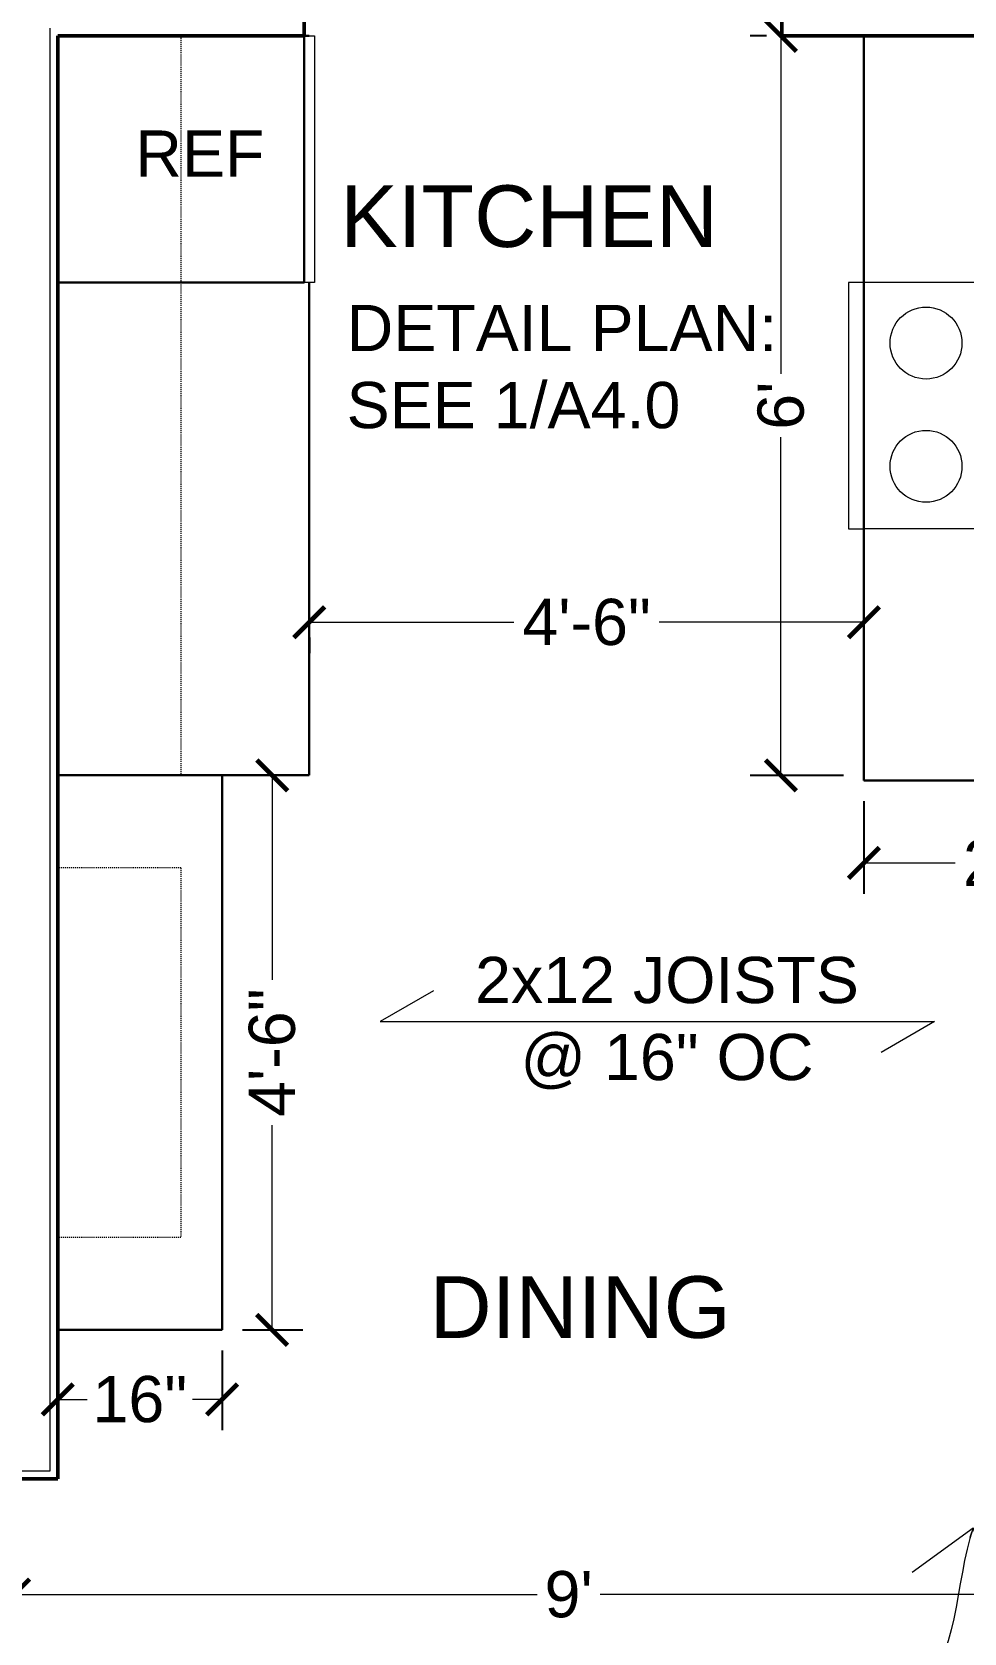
# Model space of a CAD drawing. Header units: inches. Extents: x -4969 to 16721, y 2489 to 24693.
# Drawn here: x 574.2 to 665, y 7137.5 to 7293.4 of the extents above; entities that cross this region are included whole.
import ezdxf

# ---------------------------------------------------------------- set-up
doc = ezdxf.new("R2010")
doc.units = ezdxf.units.IN
doc.header["$MEASUREMENT"] = 0
doc.linetypes.add('DASHED2', pattern=[0.375, 0.25, -0.125])
doc.layers.get('0').update_dxf_attribs({"lineweight": 5})
for name, color, linetype, lineweight in [('1', 1, 'Continuous', 9), ('2', 6, 'Continuous', 20), ('3', 3, 'Continuous', 30), ('5', 4, 'Continuous', 50), ('A-DIMSx', 7, 'Continuous', 9), ('A-TEXTx', 7, 'Continuous', 20)]:
    doc.layers.add(name, color=color, linetype=linetype, lineweight=lineweight)
doc.styles.get("Standard").update_dxf_attribs({"font": 'Arial.ttf'})
doc.dimstyles.get("Standard").update_dxf_attribs({"dimtxt": 3, "dimasz": 2, "dimexe": 0.03125, "dimexo": 0.0625, "dimgap": 0.03125, "dimtad": 0, "dimtoh": 1, "dimdec": 4, "dimlfac": 0.99985, "dimzin": 0, "dimdsep": 46, "dimlunit": 4, "dimtxsty": 'Standard', "dimblk": 'ARCHTICK', "dimblk1": 'ARCHTICK', "dimblk2": 'ARCHTICK', "dimcen": 0.09, "dimclrt": 256, "dimadec": 0, "dimazin": 0, "dimtfac": 1, "dimtdec": 4, "dimtofl": 0, "dimtmove": 0, "dimatfit": 3, "dimfxl": 1, "dimtolj": 1, "dimtzin": 0, "dimarcsym": 0})

# ---------------------------------------------------------------- blocks, each defined once
blk = doc.blocks.new('_ArchTick')
at = {"color": 0, "linetype": 'ByBlock', "lineweight": 0, "const_width": 0.15}
blk.add_lwpolyline([(-0.5, -0.5), (0.5, 0.5)], dxfattribs=at)
blk = doc.blocks.new('*D50')
at = {"layer": 'A-DIMSx', "color": 0, "lineweight": -2, "ltscale": 0.1, "transparency": 16777216}
for p, q in [((572.5, 7151.02), (572.5, 7138.26)), ((680.5, 7124.27), (680.5, 7144.26))]:
    blk.add_line(p, q, dxfattribs=at)
at = {"layer": 'A-DIMSx', "color": 0, "lineweight": 5, "ltscale": 0.1, "transparency": 16777216}
for p, q in [((572.5, 7141.26), (623.43, 7141.26)), ((680.5, 7141.26), (629.57, 7141.26))]:
    blk.add_line(p, q, dxfattribs=at)
at = {"layer": 'Defpoints', "color": 0, "ltscale": 0.1, "transparency": 16777216}
for p in [(572.5, 7153.02), (680.5, 7141.26), (680.5, 7122.27)]:
    blk.add_point(p, dxfattribs=at)
at = {"layer": 'A-DIMSx', "color": 0, "lineweight": 5, "ltscale": 0.1, "transparency": 16777216, "xscale": 3, "yscale": 3, "zscale": 3, "rotation": 180}
blk.add_blockref('_ArchTick', (572.5, 7141.26), dxfattribs=at)
at = {"layer": 'A-DIMSx', "color": 0, "lineweight": 5, "ltscale": 0.1, "transparency": 16777216, "xscale": 3, "yscale": 3, "zscale": 3}
blk.add_blockref('_ArchTick', (680.5, 7141.26), dxfattribs=at)
at = {"layer": 'A-DIMSx', "ltscale": 0.1, "transparency": 16777216, "insert": (626.5, 7141.26), "char_height": 4.5, "attachment_point": 5}
blk.add_mtext("\\A1;9'", dxfattribs=at)
blk = doc.blocks.new('*D95')
at = {"layer": 'A-DIMSx', "color": 0, "lineweight": -2, "ltscale": 0.1, "transparency": 16777216}
for p, q in [((645.75, 7293.02), (644.17, 7293.02)), ((653.25, 7221.02), (644.17, 7221.02))]:
    blk.add_line(p, q, dxfattribs=at)
at = {"layer": 'A-DIMSx', "color": 0, "lineweight": 5, "ltscale": 0.1, "transparency": 16777216}
for p, q in [((647.17, 7293.02), (647.17, 7260.11)), ((647.17, 7221.02), (647.17, 7253.94))]:
    blk.add_line(p, q, dxfattribs=at)
at = {"layer": 'Defpoints', "color": 0, "ltscale": 0.1, "transparency": 16777216}
for p in [(647.75, 7293.02), (647.17, 7221.02), (655.25, 7221.02)]:
    blk.add_point(p, dxfattribs=at)
at = {"layer": 'A-DIMSx', "color": 0, "lineweight": 5, "ltscale": 0.1, "transparency": 16777216, "xscale": 3, "yscale": 3, "zscale": 3}
for p, rotation in [((647.17, 7293.02), 90), ((647.17, 7221.02), 270)]:
    blk.add_blockref('_ArchTick', p, dxfattribs=dict(at, rotation=rotation))
at = {"layer": 'A-DIMSx', "ltscale": 0.1, "transparency": 16777216, "insert": (647.17, 7257.02), "char_height": 4.5, "attachment_point": 5, "rotation": 90}
blk.add_mtext("\\A1;6'", dxfattribs=at)
blk = doc.blocks.new('*D96')
at = {"layer": 'A-DIMSx', "color": 0, "lineweight": 5, "ltscale": 0.1, "transparency": 16777216}
for p, q in [((601.25, 7235.93), (621.17, 7235.93)), ((655.25, 7235.93), (635.32, 7235.93))]:
    blk.add_line(p, q, dxfattribs=at)
at = {"layer": 'A-DIMSx', "color": 0, "lineweight": -2, "ltscale": 0.1, "transparency": 16777216}
for p, q in [((601.25, 7234.43), (601.25, 7232.93)), ((655.25, 7234.35), (655.25, 7232.93))]:
    blk.add_line(p, q, dxfattribs=at)
at = {"layer": 'Defpoints', "color": 0, "ltscale": 0.1, "transparency": 16777216}
for p in [(601.25, 7236.43), (655.25, 7236.35), (601.25, 7235.93)]:
    blk.add_point(p, dxfattribs=at)
at = {"layer": 'A-DIMSx', "color": 0, "lineweight": 5, "ltscale": 0.1, "transparency": 16777216, "xscale": 3, "yscale": 3, "zscale": 3, "rotation": 180}
blk.add_blockref('_ArchTick', (601.25, 7235.93), dxfattribs=at)
at = {"layer": 'A-DIMSx', "color": 0, "lineweight": 5, "ltscale": 0.1, "transparency": 16777216, "xscale": 3, "yscale": 3, "zscale": 3}
blk.add_blockref('_ArchTick', (655.25, 7235.93), dxfattribs=at)
at = {"layer": 'A-DIMSx', "ltscale": 0.1, "transparency": 16777216, "insert": (628.25, 7235.93), "char_height": 4.5, "attachment_point": 5}
blk.add_mtext('\\A1;4\'-6"', dxfattribs=at)
blk = doc.blocks.new('*D417')
at = {"layer": 'A-DIMSx', "color": 0, "lineweight": -2, "ltscale": 0.1, "transparency": 16777216}
for p, q in [((576.75, 7165.02), (576.75, 7157.26)), ((592.75, 7165.02), (592.75, 7157.26))]:
    blk.add_line(p, q, dxfattribs=at)
at = {"layer": 'A-DIMSx', "color": 0, "lineweight": 5, "ltscale": 0.1, "transparency": 16777216}
for p, q in [((576.75, 7160.26), (579.62, 7160.26)), ((592.75, 7160.26), (589.87, 7160.26))]:
    blk.add_line(p, q, dxfattribs=at)
at = {"layer": 'Defpoints', "color": 0, "ltscale": 0.1, "transparency": 16777216}
for p in [(576.75, 7167.02), (592.75, 7167.02), (592.75, 7160.26)]:
    blk.add_point(p, dxfattribs=at)
at = {"layer": 'A-DIMSx', "color": 0, "lineweight": 5, "ltscale": 0.1, "transparency": 16777216, "xscale": 3, "yscale": 3, "zscale": 3, "rotation": 180}
blk.add_blockref('_ArchTick', (576.75, 7160.26), dxfattribs=at)
at = {"layer": 'A-DIMSx', "color": 0, "lineweight": 5, "ltscale": 0.1, "transparency": 16777216, "xscale": 3, "yscale": 3, "zscale": 3}
blk.add_blockref('_ArchTick', (592.75, 7160.26), dxfattribs=at)
at = {"layer": 'A-DIMSx', "ltscale": 0.1, "transparency": 16777216, "insert": (584.75, 7160.26), "char_height": 4.5, "attachment_point": 5}
blk.add_mtext('\\A1;16"', dxfattribs=at)
blk = doc.blocks.new('*D418')
at = {"layer": 'A-DIMSx', "color": 0, "lineweight": -2, "ltscale": 0.1, "transparency": 16777216}
for p, q in [((595.63, 7221.02), (594.63, 7221.02)), ((594.75, 7167.02), (600.63, 7167.02))]:
    blk.add_line(p, q, dxfattribs=at)
at = {"layer": 'A-DIMSx', "color": 0, "lineweight": 5, "ltscale": 0.1, "transparency": 16777216}
for p, q in [((597.63, 7221.02), (597.63, 7201.1)), ((597.63, 7167.02), (597.63, 7186.95))]:
    blk.add_line(p, q, dxfattribs=at)
at = {"layer": 'Defpoints', "color": 0, "ltscale": 0.1, "transparency": 16777216}
for p in [(597.63, 7221.02), (592.75, 7167.02), (597.63, 7167.02)]:
    blk.add_point(p, dxfattribs=at)
at = {"layer": 'A-DIMSx', "color": 0, "lineweight": 5, "ltscale": 0.1, "transparency": 16777216, "xscale": 3, "yscale": 3, "zscale": 3}
for p, rotation in [((597.63, 7221.02), 90), ((597.63, 7167.02), 270)]:
    blk.add_blockref('_ArchTick', p, dxfattribs=dict(at, rotation=rotation))
at = {"layer": 'A-DIMSx', "ltscale": 0.1, "transparency": 16777216, "insert": (597.63, 7194.02), "char_height": 4.5, "attachment_point": 5, "rotation": 90}
blk.add_mtext('\\A1;4\'-6"', dxfattribs=at)
blk = doc.blocks.new('*D419')
at = {"layer": 'A-DIMSx', "color": 0, "lineweight": -2, "ltscale": 0.1, "transparency": 16777216}
for p, q in [((655.25, 7218.52), (655.25, 7209.5)), ((679.23, 7218.52), (679.23, 7209.5))]:
    blk.add_line(p, q, dxfattribs=at)
at = {"layer": 'A-DIMSx', "color": 0, "lineweight": 5, "ltscale": 0.1, "transparency": 16777216}
for p, q in [((655.25, 7212.5), (664.13, 7212.5)), ((679.23, 7212.5), (670.35, 7212.5))]:
    blk.add_line(p, q, dxfattribs=at)
at = {"layer": 'Defpoints', "color": 0, "ltscale": 0.1, "transparency": 16777216}
for p in [(655.25, 7220.52), (679.23, 7220.52), (679.23, 7212.5)]:
    blk.add_point(p, dxfattribs=at)
at = {"layer": 'A-DIMSx', "color": 0, "lineweight": 5, "ltscale": 0.1, "transparency": 16777216, "xscale": 3, "yscale": 3, "zscale": 3, "rotation": 180}
blk.add_blockref('_ArchTick', (655.25, 7212.5), dxfattribs=at)
at = {"layer": 'A-DIMSx', "color": 0, "lineweight": 5, "ltscale": 0.1, "transparency": 16777216, "xscale": 3, "yscale": 3, "zscale": 3}
blk.add_blockref('_ArchTick', (679.23, 7212.5), dxfattribs=at)
at = {"layer": 'A-DIMSx', "ltscale": 0.1, "transparency": 16777216, "insert": (667.24, 7212.5), "char_height": 4.5, "attachment_point": 5}
blk.add_mtext("\\A1;2'", dxfattribs=at)
blk = doc.blocks.new('*D489')
at = {"layer": 'A-DIMSx', "color": 0, "lineweight": -2, "ltscale": 0.1, "transparency": 16777216}
for p, q in [((274, 7171.27), (274, 6967.5)), ((767.5, 7019.77), (767.5, 6967.5))]:
    blk.add_line(p, q, dxfattribs=at)
at = {"layer": 'A-DIMSx', "color": 0, "lineweight": 5, "ltscale": 0.1, "transparency": 16777216}
for p, q in [((274, 6970.5), (510.29, 6970.5)), ((767.5, 6970.5), (531.21, 6970.5))]:
    blk.add_line(p, q, dxfattribs=at)
at = {"layer": 'Defpoints', "color": 0, "ltscale": 0.1, "transparency": 16777216}
for p in [(274, 7173.27), (767.5, 7021.77), (274, 6970.5)]:
    blk.add_point(p, dxfattribs=at)
at = {"layer": 'A-DIMSx', "color": 0, "lineweight": 5, "ltscale": 0.1, "transparency": 16777216, "xscale": 3, "yscale": 3, "zscale": 3, "rotation": 180}
blk.add_blockref('_ArchTick', (274, 6970.5), dxfattribs=at)
at = {"layer": 'A-DIMSx', "color": 0, "lineweight": 5, "ltscale": 0.1, "transparency": 16777216, "xscale": 3, "yscale": 3, "zscale": 3}
blk.add_blockref('_ArchTick', (767.5, 6970.5), dxfattribs=at)
at = {"layer": 'A-DIMSx', "ltscale": 0.1, "transparency": 16777216, "insert": (520.75, 6970.5), "char_height": 4.5, "attachment_point": 5}
blk.add_mtext('\\A1;41\'-1{\\H1x;\\S1/2;}"', dxfattribs=at)
blk = doc.blocks.new('*D492')
at = {"layer": 'A-DIMSx', "color": 0, "lineweight": -2, "ltscale": 0.1, "transparency": 16777216}
for p, q in [((655.22, 7873.27), (813.17, 7873.27)), ((530, 7001.77), (813.17, 7001.77))]:
    blk.add_line(p, q, dxfattribs=at)
at = {"layer": 'A-DIMSx', "color": 0, "lineweight": 5, "ltscale": 0.1, "transparency": 16777216}
for p, q in [((810.17, 7873.27), (810.17, 7447.88)), ((810.17, 7001.77), (810.17, 7427.17))]:
    blk.add_line(p, q, dxfattribs=at)
at = {"layer": 'Defpoints', "color": 0, "ltscale": 0.1, "transparency": 16777216}
for p in [(653.22, 7873.27), (810.17, 7873.27), (528, 7001.77)]:
    blk.add_point(p, dxfattribs=at)
at = {"layer": 'A-DIMSx', "color": 0, "lineweight": 5, "ltscale": 0.1, "transparency": 16777216, "xscale": 3, "yscale": 3, "zscale": 3}
for p, rotation in [((810.17, 7873.27), 90), ((810.17, 7001.77), 270)]:
    blk.add_blockref('_ArchTick', p, dxfattribs=dict(at, rotation=rotation))
at = {"layer": 'A-DIMSx', "ltscale": 0.1, "transparency": 16777216, "insert": (810.17, 7437.52), "char_height": 4.5, "attachment_point": 5, "rotation": 90}
blk.add_mtext('\\A1;72\'-7{\\H1x;\\S1/2;}"', dxfattribs=at)

msp = doc.modelspace()

# ---------------------------------------------------------------- linework, layer by layer
at = {"layer": '1'}
for p, q in [((575.9965993, 7293.7747155), (575.9965993, 7153.2747155)), ((575.9965993, 7153.2747155), (572.4965993, 7153.2747155))]:
    msp.add_line(p, q, dxfattribs=at)
at = {"layer": '1', "linetype": 'DASHED2', "ltscale": 0.25}
for p, q in [((588.7465993, 7293.0247155), (588.7465993, 7221.0247155)), ((588.7465993, 7212.0247155), (576.7465993, 7212.0247155)), ((588.7465993, 7212.0247155), (588.7465993, 7176.0247155)), ((588.7465993, 7176.0247155), (576.7465993, 7176.0247155))]:
    msp.add_line(p, q, dxfattribs=at)
at = {"layer": '1', "ltscale": 0.25}
msp.add_lwpolyline([(600.7465993, 7293.0247155), (601.7465993, 7293.0247155), (601.7465993, 7269.0247155), (600.7465993, 7269.0247155)], dxfattribs=at)
at = {"layer": '1', "ltscale": 0.1}
for centre in [(661.2966418, 7263.1124024), (661.2966418, 7251.1124024)]:
    msp.add_circle(centre, 3.5, dxfattribs=at)
at = {"layer": '2'}
for p, q in [((679.7465993, 7269.0247155), (655.2465993, 7269.0247155)), ((679.7465993, 7245.0247155), (655.2465993, 7245.0247155))]:
    msp.add_line(p, q, dxfattribs=at)
at = {"layer": '2', "ltscale": 0.1}
msp.add_lwpolyline([(655.2465993, 7269.0247155), (653.7465993, 7269.0247155), (653.7465993, 7245.0247155), (655.2465993, 7245.0247155)], dxfattribs=at)
at = {"layer": '2', "ltscale": 0.25}
msp.add_lwpolyline([(613.3286829, 7200.0406249), (608.1325304, 7197.0406249), (662.1325304, 7197.0406249), (656.936378, 7194.0406249)], dxfattribs=at)
at = {"layer": '3'}
for p, q in [((600.7465993, 7293.0247155), (601.2465993, 7293.0247155)), ((655.2465993, 7220.5247155), (655.2465993, 7293.0247155)), ((601.2465993, 7269.0247155), (601.2465993, 7221.0247155)), ((576.7465993, 7221.0247155), (601.2465993, 7221.0247155)), ((592.7465993, 7221.0247155), (592.7465993, 7167.0247155)), ((576.7465993, 7167.0247155), (592.7465993, 7167.0247155))]:
    msp.add_line(p, q, dxfattribs=at)
at = {"layer": '3', "ltscale": 0.1}
msp.add_line((655.2465993, 7220.5247155), (679.7465993, 7220.5247155), dxfattribs=at)
at = {"layer": '3', "flags": 128}
msp.add_lwpolyline([(576.7465993, 7293.0247155), (600.7465993, 7293.0247155), (600.7465993, 7269.0247155), (576.7465993, 7269.0247155), (576.7465993, 7293.0247155)], dxfattribs=at)
at = {"layer": '5'}
for p, q in [((600.7465993, 7298.0247155), (600.7465993, 7293.0247155)), ((647.2465993, 7298.0247155), (647.2465993, 7293.0247155)), ((576.7465993, 7293.0247155), (576.7465993, 7152.5247155)), ((576.7465993, 7293.0247155), (600.7465993, 7293.0247155)), ((679.7465993, 7293.0247155), (647.2465993, 7293.0247155)), ((576.7465993, 7152.5247155), (571.7465993, 7152.5247155))]:
    msp.add_line(p, q, dxfattribs=at)

# ---------------------------------------------------------------- texts
at = {"layer": 'A-TEXTx', "ltscale": 0.5}
for s, insert, char_height, width, attachment_point in [('{REF}', (584.3022561, 7283.8120144), 4.5, 8.371163944, 1), ('{KITCHEN}', (622.6504535, 7278.4681733), 6, 104.530359291, 2), ('{2x12 JOISTS \\P@ 16" OC}', (636.0736194, 7203.3483733), 4.5, 65.165552809, 2), ('{DINING}', (627.6149613, 7172.2493148), 6, 104.530359291, 2)]:
    msp.add_mtext(s, dxfattribs=dict(at, insert=insert, char_height=char_height, width=width, attachment_point=attachment_point))
at = {"layer": 'A-TEXTx', "color": 152, "ltscale": 0.25, "insert": (604.8804483, 7260.7959308), "char_height": 4.5, "attachment_point": 4}
msp.add_mtext('DETAIL PLAN: \\PSEE 1/A4.0', dxfattribs=at)

# ---------------------------------------------------------------- dimensions: what is measured, and where the dimension line sits
at = {"layer": 'A-DIMSx', "ltscale": 0.1}
for base, p1, p2, picture, middle in [((810.1704137199, 7873.2747154682), (527.9965992748, 7001.7747163615), (653.218973311, 7873.2747154682), '*D492', (810.1704137199, 7437.5247159148)), ((647.172286, 7221.0247155), (647.7474059, 7293.0247155), (655.2465993, 7221.0247155), '*D95', (647.172286, 7257.0247155)), ((597.6252754, 7167.0247155), (597.6252754, 7221.0247155), (592.7465993, 7167.0247155), '*D418', (597.6252754, 7194.0247155))]:
    dim = msp.add_linear_dim(base=base, p1=p1, p2=p2, angle=90, dimstyle='Standard', override={"dimtxt": 4.5, "dimasz": 3, "dimexe": 3, "dimexo": 2, "dimgap": 1, "dimlfac": -47.9928, "dimlwd": 5}, dxfattribs=at)
    dim.commit()
    dim.dimension.update_dxf_attribs({"geometry": picture, "text_midpoint": middle})
for base, p1, p2, picture, middle in [((601.2465993, 7235.9271096), (655.2465993, 7236.3473359), (601.2465993, 7236.4271096), '*D96', (628.2465993, 7235.9271096)), ((679.2329131, 7212.5001179), (655.2465993, 7220.5247155), (679.2329131, 7220.5247155), '*D419', (667.2397562, 7212.5001179)), ((273.9965993, 6970.5043937), (767.4965993, 7021.7747164), (273.9965993, 7173.2747155), '*D489', (520.7465993, 6970.5043937)), ((680.4965993, 7141.2561874), (572.4965993, 7153.0247155), (680.4965993, 7122.2747155), '*D50', (626.4965993, 7141.2561874))]:
    dim = msp.add_linear_dim(base=base, p1=p1, p2=p2, dimstyle='Standard', override={"dimtxt": 4.5, "dimasz": 3, "dimexe": 3, "dimexo": 2, "dimgap": 1, "dimlfac": -47.9928, "dimlwd": 5}, dxfattribs=at)
    dim.commit()
    dim.dimension.update_dxf_attribs({"geometry": picture, "text_midpoint": middle})
dim = msp.add_linear_dim(base=(592.7465993, 7160.2631083), p1=(576.7465993, 7167.0247155), p2=(592.7465993, 7167.0247155), text='16"', dimstyle='Standard', override={"dimtxt": 4.5, "dimasz": 3, "dimexe": 3, "dimexo": 2, "dimgap": 1, "dimlfac": -47.9928, "dimlwd": 5}, dxfattribs=at)
dim.commit()
dim.dimension.update_dxf_attribs({"geometry": '*D417', "text_midpoint": (584.7465993, 7160.2631083)})

# ---------------------------------------------------------------- leaders
at = {"layer": 'A-TEXTx', "path_type": 1, "annotation_type": 0, "has_hookline": 1, "hookline_direction": 1, "text_width": 43.4989768}
msp.add_leader([(665.8849497, 7147.7490929), (660.4624484, 7131.8320444), (649.8466372, 7129.1363037)], dimstyle='Standard', override={"dimasz": 6, "dimgap": 1, "dimldrblk": 'Open90', "dimlwd": -1}, dxfattribs=at)

doc.saveas('drawing.dxf')
